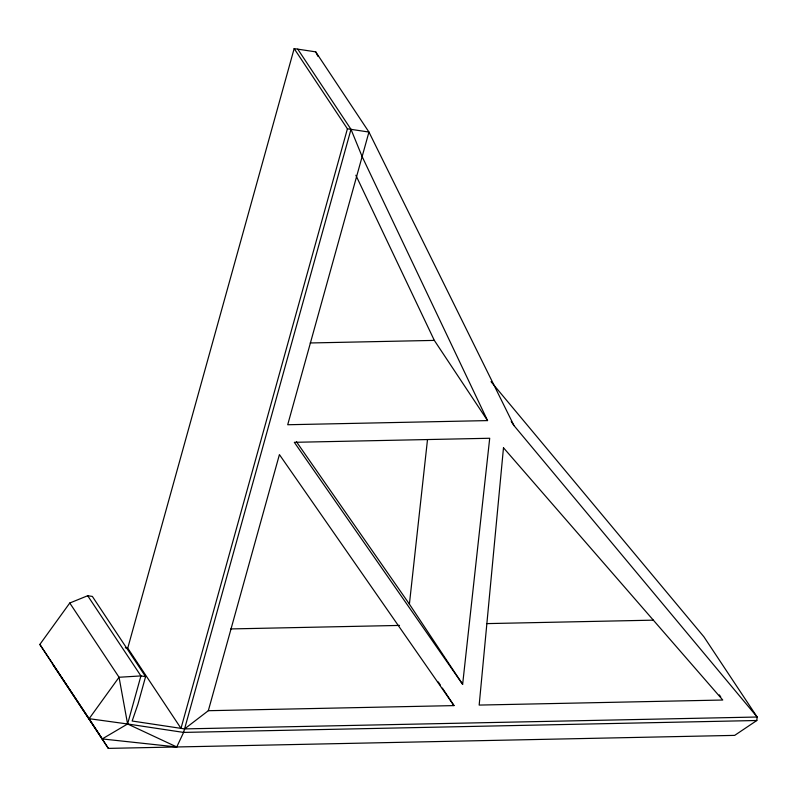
<?xml version="1.0" encoding="UTF-8"?>
<svg xmlns="http://www.w3.org/2000/svg" width="797" height="797" viewBox="0 0 797 797"><rect width="100%" height="100%" fill="white"/><g stroke="black" fill="none" stroke-linecap="round" stroke-linejoin="round"><path stroke-width="1.2" d="M511.226 421.444L513.955 425.558L757.15 717.021L184.575 728.906L132.153 721.016L137.951 704.159L145.592 676.623L92.352 596.425L87.69 595.728L69.767 603.02L39.85 644.444L108.332 748.393L734.665 735.382L756.821 720.508L757.15 717.021L703.91 636.813L491.022 381.663M462.639 684.324L294.322 442.315L489.707 438.26L462.639 684.324L409.399 604.126L427.491 439.665M294.163 48.607L347.412 128.805L180.989 728.368L127.739 648.16L294.163 48.607L315.712 51.855L368.951 132.053L513.955 425.558M297.759 49.145L350.999 129.353L183.599 732.413L176.755 746.968L102.215 738.929L52.931 664.688M208.326 710.705L279.418 454.599L453.991 705.604L208.326 710.705L184.575 728.906M102.215 738.929L127.59 723.985L183.599 732.413L756.821 720.508M310.192 342.969L434.325 340.399L487.565 420.597L287.707 424.741L368.951 132.053L347.412 128.805M230.771 628.933L399.516 625.426M486.828 623.613L653.371 620.156M125.298 647.792L127.739 648.16M145.592 676.623L140.93 675.926L119.052 677.261L89.134 718.685L108.332 748.393M176.755 746.968L127.59 723.985L89.134 718.685L39.85 644.444M296.474 441.767L409.399 604.126M719.362 694.884L720.727 696.937M438.3 681.953L440.342 685.041M442.395 688.12L453.991 705.604M87.69 595.728L140.93 675.926L127.59 723.985L119.052 677.261L69.767 603.02M315.712 51.855L317.913 56.318M487.565 420.597L362.137 156.601L350.999 129.353M355.87 175.25L434.325 340.399M503.485 447.775L479.166 705.076L722.769 700.025L503.485 447.775"/></g></svg>
